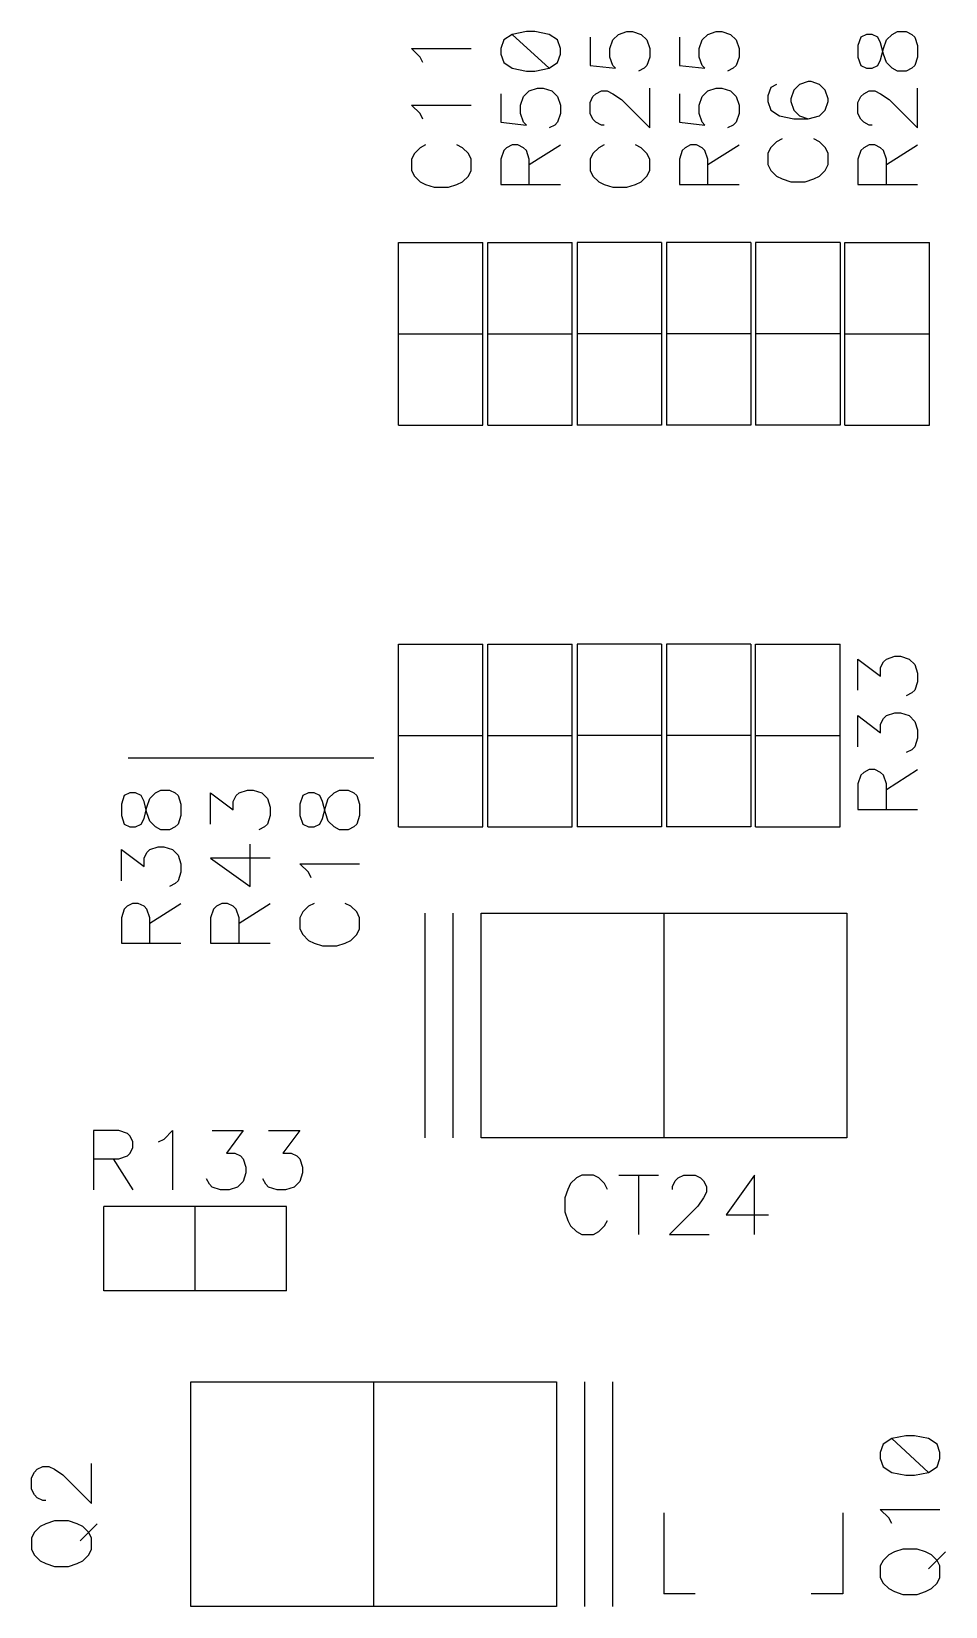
# Model space of a CAD drawing. Extents: x 295 to 953, y 10 to 290.
# Drawn here: x 744.39 to 770.39, y 125.85 to 170.68 of the extents above; entities that cross this region are included whole.
import ezdxf

# ---------------------------------------------------------------- set-up
doc = ezdxf.new("R2010")
doc.units = 0
doc.header["$LTSCALE"] = 5
doc.header["$MEASUREMENT"] = 0
doc.layers.add('130409_DV-DPH-A6_BSK', color=2, linetype='CONTINUOUS')

msp = doc.modelspace()

# ---------------------------------------------------------------- linework, layer by layer
at = {"layer": '130409_DV-DPH-A6_BSK', "color": 7}
for p, q in [((757.82, 170.442), (757.739, 170.198)), ((758.059, 170.599), (757.82, 170.442)), ((758.466, 170.681), (758.059, 170.599)), ((758.059, 170.599), (759.111, 169.634)), ((758.709, 170.681), (758.466, 170.681)), ((759.111, 170.599), (758.709, 170.681)), ((759.355, 170.442), (759.111, 170.599)), ((759.436, 170.198), (759.355, 170.442)), ((760.279, 170.523), (760.279, 169.715)), ((760.843, 170.198), (760.924, 170.442)), ((760.924, 170.442), (761.087, 170.599)), ((761.087, 170.599), (761.326, 170.681)), ((761.326, 170.681), (761.488, 170.681)), ((761.488, 170.681), (761.732, 170.599)), ((761.732, 170.599), (761.895, 170.442)), ((761.895, 170.442), (761.976, 170.198)), ((762.819, 170.523), (762.819, 169.715)), ((763.383, 170.198), (763.464, 170.442)), ((763.464, 170.442), (763.627, 170.599)), ((763.627, 170.599), (763.866, 170.681)), ((763.866, 170.681), (764.028, 170.681)), ((764.028, 170.681), (764.272, 170.599)), ((764.272, 170.599), (764.435, 170.442)), ((764.435, 170.442), (764.516, 170.198)), ((767.98, 170.523), (767.899, 170.279)), ((768.143, 170.599), (767.98, 170.523)), ((768.3, 170.599), (768.143, 170.599)), ((768.463, 170.523), (768.3, 170.599)), ((768.544, 170.36), (768.463, 170.523)), ((768.626, 170.035), (768.544, 170.36)), ((768.626, 170.198), (768.707, 170.442)), ((768.707, 170.442), (768.869, 170.599)), ((768.869, 170.599), (769.027, 170.681)), ((769.027, 170.681), (769.271, 170.681)), ((769.271, 170.681), (769.433, 170.599)), ((769.433, 170.599), (769.515, 170.523)), ((769.515, 170.523), (769.596, 170.279)), ((755.443, 169.954), (755.199, 170.198)), ((755.199, 170.198), (756.896, 170.198)), ((755.519, 169.797), (755.443, 169.954)), ((757.739, 170.198), (757.739, 170.035)), ((757.739, 170.035), (757.82, 169.797)), ((759.355, 169.797), (759.436, 170.035)), ((759.436, 170.035), (759.436, 170.198)), ((760.843, 169.954), (760.843, 170.198)), ((760.924, 169.715), (760.843, 169.954)), ((761.976, 169.954), (761.895, 169.715)), ((761.976, 170.198), (761.976, 169.954)), ((763.383, 169.954), (763.383, 170.198)), ((763.464, 169.715), (763.383, 169.954)), ((764.516, 169.954), (764.435, 169.715)), ((764.516, 170.198), (764.516, 169.954)), ((767.899, 170.279), (767.899, 169.954)), ((767.899, 169.954), (767.98, 169.715)), ((768.544, 169.873), (768.626, 170.198)), ((768.707, 169.797), (768.626, 170.035)), ((769.596, 169.954), (769.515, 169.715)), ((769.596, 170.279), (769.596, 169.954)), ((757.82, 169.797), (758.059, 169.634)), ((758.059, 169.634), (758.466, 169.553)), ((758.466, 169.553), (758.709, 169.553)), ((758.709, 169.553), (759.111, 169.634)), ((759.111, 169.634), (759.355, 169.797)), ((760.279, 169.715), (761.006, 169.634)), ((761.006, 169.634), (760.924, 169.715)), ((761.813, 169.634), (761.651, 169.553)), ((761.895, 169.715), (761.813, 169.634)), ((762.819, 169.715), (763.546, 169.634)), ((763.546, 169.634), (763.464, 169.715)), ((764.353, 169.634), (764.191, 169.553)), ((764.435, 169.715), (764.353, 169.634)), ((767.98, 169.715), (768.143, 169.634)), ((768.143, 169.634), (768.3, 169.634)), ((768.3, 169.634), (768.463, 169.715)), ((768.463, 169.715), (768.544, 169.873)), ((768.869, 169.634), (768.707, 169.797)), ((769.027, 169.553), (768.869, 169.634)), ((769.271, 169.553), (769.027, 169.553)), ((769.433, 169.634), (769.271, 169.553)), ((769.515, 169.715), (769.433, 169.634)), ((758.547, 168.989), (758.786, 169.07)), ((758.786, 169.07), (758.948, 169.07)), ((758.948, 169.07), (759.192, 168.989)), ((761.976, 167.937), (761.976, 169.07)), ((763.627, 168.989), (763.866, 169.07)), ((763.866, 169.07), (764.028, 169.07)), ((764.028, 169.07), (764.272, 168.989)), ((765.42, 169.09), (765.339, 168.847)), ((765.583, 169.172), (765.42, 169.09)), ((766.07, 169.009), (765.989, 168.765)), ((766.233, 169.172), (766.07, 169.009)), ((766.482, 169.253), (766.233, 169.172)), ((766.563, 169.253), (766.482, 169.253)), ((766.807, 169.172), (766.563, 169.253)), ((766.969, 169.009), (766.807, 169.172)), ((767.051, 168.765), (766.969, 169.009)), ((769.596, 167.937), (769.596, 169.07)), ((755.443, 168.344), (755.199, 168.582)), ((755.199, 168.582), (756.896, 168.582)), ((757.739, 168.908), (757.739, 168.1)), ((758.303, 168.582), (758.384, 168.826)), ((758.303, 168.344), (758.303, 168.582)), ((758.384, 168.826), (758.547, 168.989)), ((759.192, 168.989), (759.355, 168.826)), ((759.355, 168.826), (759.436, 168.582)), ((759.436, 168.582), (759.436, 168.344)), ((760.279, 168.664), (760.36, 168.826)), ((760.279, 168.344), (760.279, 168.664)), ((760.36, 168.826), (760.442, 168.908)), ((760.442, 168.908), (760.599, 168.989)), ((760.599, 168.989), (760.762, 168.989)), ((760.762, 168.989), (760.924, 168.908)), ((760.924, 168.908), (761.168, 168.745)), ((761.168, 168.745), (761.976, 167.937)), ((762.819, 168.908), (762.819, 168.1)), ((763.383, 168.582), (763.464, 168.826)), ((763.383, 168.344), (763.383, 168.582)), ((763.464, 168.826), (763.627, 168.989)), ((764.272, 168.989), (764.435, 168.826)), ((764.435, 168.826), (764.516, 168.582)), ((764.516, 168.582), (764.516, 168.344)), ((765.339, 168.847), (765.339, 168.684)), ((765.339, 168.684), (765.42, 168.44)), ((765.989, 168.765), (765.989, 168.684)), ((765.989, 168.684), (766.07, 168.44)), ((766.969, 168.44), (767.051, 168.684)), ((767.051, 168.684), (767.051, 168.765)), ((767.899, 168.664), (767.98, 168.826)), ((767.899, 168.344), (767.899, 168.664)), ((767.98, 168.826), (768.062, 168.908)), ((768.062, 168.908), (768.219, 168.989)), ((768.219, 168.989), (768.382, 168.989)), ((768.382, 168.989), (768.544, 168.908)), ((768.544, 168.908), (768.788, 168.745)), ((768.788, 168.745), (769.596, 167.937)), ((755.519, 168.181), (755.443, 168.344)), ((757.739, 168.1), (758.466, 168.019)), ((758.384, 168.1), (758.303, 168.344)), ((758.466, 168.019), (758.384, 168.1)), ((759.355, 168.1), (759.273, 168.019)), ((759.436, 168.344), (759.355, 168.1)), ((760.36, 168.181), (760.279, 168.344)), ((760.442, 168.1), (760.36, 168.181)), ((760.599, 168.019), (760.442, 168.1)), ((762.819, 168.1), (763.546, 168.019)), ((763.464, 168.1), (763.383, 168.344)), ((763.546, 168.019), (763.464, 168.1)), ((764.435, 168.1), (764.353, 168.019)), ((764.516, 168.344), (764.435, 168.1)), ((765.42, 168.44), (765.664, 168.278)), ((765.664, 168.278), (766.07, 168.196)), ((766.07, 168.44), (766.233, 168.278)), ((766.07, 168.196), (766.482, 168.196)), ((766.233, 168.278), (766.482, 168.196)), ((766.482, 168.196), (766.807, 168.278)), ((766.807, 168.278), (766.969, 168.44)), ((767.98, 168.181), (767.899, 168.344)), ((768.062, 168.1), (767.98, 168.181)), ((768.219, 168.019), (768.062, 168.1)), ((759.273, 168.019), (759.111, 167.937)), ((760.68, 168.019), (760.599, 168.019)), ((764.353, 168.019), (764.191, 167.937)), ((768.3, 168.019), (768.219, 168.019)), ((755.28, 167.211), (755.199, 167.048)), ((755.443, 167.373), (755.28, 167.211)), ((755.6, 167.455), (755.443, 167.373)), ((756.652, 167.373), (756.489, 167.455)), ((756.815, 167.211), (756.652, 167.373)), ((756.896, 167.048), (756.815, 167.211)), ((757.82, 167.292), (757.739, 167.048)), ((757.902, 167.373), (757.82, 167.292)), ((758.059, 167.455), (757.902, 167.373)), ((758.222, 167.455), (758.059, 167.455)), ((758.384, 167.373), (758.222, 167.455)), ((758.466, 167.292), (758.384, 167.373)), ((758.547, 167.048), (758.466, 167.292)), ((758.547, 166.891), (759.436, 167.455)), ((760.36, 167.211), (760.279, 167.048)), ((760.523, 167.373), (760.36, 167.211)), ((760.68, 167.455), (760.523, 167.373)), ((761.732, 167.373), (761.569, 167.455)), ((761.895, 167.211), (761.732, 167.373)), ((761.976, 167.048), (761.895, 167.211)), ((762.9, 167.292), (762.819, 167.048)), ((762.982, 167.373), (762.9, 167.292)), ((763.139, 167.455), (762.982, 167.373)), ((763.302, 167.455), (763.139, 167.455)), ((763.464, 167.373), (763.302, 167.455)), ((763.546, 167.292), (763.464, 167.373)), ((763.627, 167.048), (763.546, 167.292)), ((763.627, 166.891), (764.516, 167.455)), ((765.42, 167.379), (765.339, 167.216)), ((765.339, 167.216), (765.339, 166.891)), ((765.583, 167.541), (765.42, 167.379)), ((765.745, 167.622), (765.583, 167.541)), ((766.807, 167.541), (766.644, 167.622)), ((766.969, 167.379), (766.807, 167.541)), ((767.051, 167.216), (766.969, 167.379)), ((767.051, 166.891), (767.051, 167.216)), ((767.98, 167.292), (767.899, 167.048)), ((768.062, 167.373), (767.98, 167.292)), ((768.219, 167.455), (768.062, 167.373)), ((768.382, 167.455), (768.219, 167.455)), ((768.544, 167.373), (768.382, 167.455)), ((768.626, 167.292), (768.544, 167.373)), ((768.707, 167.048), (768.626, 167.292)), ((768.707, 166.891), (769.596, 167.455)), ((755.199, 167.048), (755.199, 166.728)), ((756.896, 166.728), (756.896, 167.048)), ((757.739, 167.048), (757.739, 166.322)), ((758.547, 166.322), (758.547, 167.048)), ((760.279, 167.048), (760.279, 166.728)), ((761.976, 166.728), (761.976, 167.048)), ((762.819, 167.048), (762.819, 166.322)), ((763.627, 166.322), (763.627, 167.048)), ((765.339, 166.891), (765.42, 166.728)), ((766.969, 166.728), (767.051, 166.891)), ((767.899, 167.048), (767.899, 166.322)), ((768.707, 166.322), (768.707, 167.048)), ((755.199, 166.728), (755.28, 166.566)), ((755.28, 166.566), (755.443, 166.403)), ((755.443, 166.403), (755.6, 166.322)), ((755.6, 166.322), (755.844, 166.246)), ((756.246, 166.246), (756.489, 166.322)), ((756.489, 166.322), (756.652, 166.403)), ((756.652, 166.403), (756.815, 166.566)), ((756.815, 166.566), (756.896, 166.728)), ((757.739, 166.322), (759.436, 166.322)), ((760.279, 166.728), (760.36, 166.566)), ((760.36, 166.566), (760.523, 166.403)), ((760.523, 166.403), (760.68, 166.322)), ((760.68, 166.322), (760.924, 166.246)), ((761.326, 166.246), (761.569, 166.322)), ((761.569, 166.322), (761.732, 166.403)), ((761.732, 166.403), (761.895, 166.566)), ((761.895, 166.566), (761.976, 166.728)), ((762.819, 166.322), (764.516, 166.322)), ((765.42, 166.728), (765.583, 166.566)), ((765.583, 166.566), (765.745, 166.484)), ((765.745, 166.484), (765.989, 166.403)), ((765.989, 166.403), (766.4, 166.403)), ((766.4, 166.403), (766.644, 166.484)), ((766.644, 166.484), (766.807, 166.566)), ((766.807, 166.566), (766.969, 166.728)), ((767.899, 166.322), (769.596, 166.322)), ((755.844, 166.246), (756.246, 166.246)), ((760.924, 166.246), (761.326, 166.246)), ((754.828, 159.474), (754.828, 164.671)), ((754.828, 164.671), (757.231, 164.671)), ((757.231, 159.474), (757.231, 164.671)), ((757.368, 159.474), (757.368, 164.671)), ((757.368, 164.671), (759.771, 164.671)), ((759.771, 159.474), (759.771, 164.671)), ((759.908, 164.671), (759.908, 159.474)), ((762.311, 164.671), (759.908, 164.671)), ((762.311, 164.671), (762.311, 159.474)), ((762.448, 164.671), (762.448, 159.474)), ((764.851, 164.671), (762.448, 164.671)), ((764.851, 164.671), (764.851, 159.474)), ((764.988, 164.671), (764.988, 159.474)), ((767.391, 164.671), (764.988, 164.671)), ((767.391, 164.671), (767.391, 159.474)), ((767.528, 159.474), (767.528, 164.671)), ((767.528, 164.671), (769.931, 164.671)), ((769.931, 159.474), (769.931, 164.671)), ((754.828, 162.075), (757.231, 162.075)), ((757.368, 162.075), (759.771, 162.075)), ((762.311, 162.075), (759.908, 162.075)), ((764.851, 162.075), (762.448, 162.075)), ((767.391, 162.075), (764.988, 162.075)), ((767.528, 162.075), (769.931, 162.075)), ((754.828, 159.474), (757.231, 159.474)), ((757.368, 159.474), (759.771, 159.474)), ((762.311, 159.474), (759.908, 159.474)), ((764.851, 159.474), (762.448, 159.474)), ((767.391, 159.474), (764.988, 159.474)), ((767.528, 159.474), (769.931, 159.474)), ((754.828, 148.044), (754.828, 153.241)), ((754.828, 153.241), (757.231, 153.241)), ((757.231, 148.044), (757.231, 153.241)), ((757.368, 148.044), (757.368, 153.241)), ((757.368, 153.241), (759.771, 153.241)), ((759.771, 148.044), (759.771, 153.241)), ((759.908, 153.241), (759.908, 148.044)), ((762.311, 153.241), (759.908, 153.241)), ((762.311, 153.241), (762.311, 148.044)), ((762.448, 153.241), (762.448, 148.044)), ((764.851, 153.241), (762.448, 153.241)), ((764.851, 153.241), (764.851, 148.044)), ((764.988, 148.044), (764.988, 153.241)), ((764.988, 153.241), (767.391, 153.241)), ((767.391, 148.044), (767.391, 153.241)), ((768.707, 152.819), (768.946, 152.901)), ((768.946, 152.901), (769.108, 152.901)), ((769.108, 152.901), (769.352, 152.819)), ((767.899, 151.935), (767.899, 152.819)), ((767.899, 152.819), (768.544, 152.337)), ((768.544, 152.58), (768.626, 152.743)), ((768.544, 152.337), (768.544, 152.58)), ((768.626, 152.743), (768.707, 152.819)), ((769.352, 152.819), (769.515, 152.662)), ((769.515, 152.662), (769.596, 152.418)), ((769.596, 152.418), (769.596, 152.174)), ((769.596, 152.174), (769.515, 151.935)), ((769.433, 151.854), (769.271, 151.773)), ((769.515, 151.935), (769.433, 151.854)), ((767.899, 150.32), (767.899, 151.209)), ((767.899, 151.209), (768.544, 150.721)), ((768.544, 150.965), (768.626, 151.128)), ((768.626, 151.128), (768.707, 151.209)), ((768.707, 151.209), (768.946, 151.29)), ((768.946, 151.29), (769.108, 151.29)), ((769.108, 151.29), (769.352, 151.209)), ((769.352, 151.209), (769.515, 151.046)), ((754.828, 150.645), (757.231, 150.645)), ((757.368, 150.645), (759.771, 150.645)), ((762.311, 150.645), (759.908, 150.645)), ((764.851, 150.645), (762.448, 150.645)), ((764.988, 150.645), (767.391, 150.645)), ((768.544, 150.721), (768.544, 150.965)), ((769.515, 151.046), (769.596, 150.802)), ((769.596, 150.802), (769.596, 150.564)), ((769.433, 150.239), (769.271, 150.157)), ((769.515, 150.32), (769.433, 150.239)), ((769.596, 150.564), (769.515, 150.32)), ((747.137, 150.01), (754.122, 150.01)), ((767.98, 149.512), (767.899, 149.268)), ((768.062, 149.593), (767.98, 149.512)), ((768.219, 149.675), (768.062, 149.593)), ((768.382, 149.675), (768.219, 149.675)), ((768.544, 149.593), (768.382, 149.675)), ((768.626, 149.512), (768.544, 149.593)), ((768.707, 149.268), (768.626, 149.512)), ((768.707, 149.111), (769.596, 149.675)), ((747.025, 148.933), (746.944, 148.689)), ((747.188, 149.009), (747.025, 148.933)), ((747.345, 149.009), (747.188, 149.009)), ((747.508, 148.933), (747.345, 149.009)), ((747.589, 148.77), (747.508, 148.933)), ((747.671, 148.608), (747.752, 148.852)), ((747.752, 148.852), (747.914, 149.009)), ((747.914, 149.009), (748.072, 149.091)), ((748.072, 149.091), (748.316, 149.091)), ((748.316, 149.091), (748.478, 149.009)), ((748.478, 149.009), (748.56, 148.933)), ((748.56, 148.933), (748.641, 148.689)), ((749.484, 148.125), (749.484, 149.009)), ((749.484, 149.009), (750.129, 148.527)), ((750.129, 148.77), (750.211, 148.933)), ((750.211, 148.933), (750.292, 149.009)), ((750.292, 149.009), (750.531, 149.091)), ((750.531, 149.091), (750.693, 149.091)), ((750.693, 149.091), (750.937, 149.009)), ((750.937, 149.009), (751.1, 148.852)), ((751.1, 148.852), (751.181, 148.608)), ((752.105, 148.933), (752.024, 148.689)), ((752.268, 149.009), (752.105, 148.933)), ((752.425, 149.009), (752.268, 149.009)), ((752.588, 148.933), (752.425, 149.009)), ((752.669, 148.77), (752.588, 148.933)), ((752.751, 148.608), (752.832, 148.852)), ((752.832, 148.852), (752.994, 149.009)), ((752.994, 149.009), (753.152, 149.091)), ((753.152, 149.091), (753.396, 149.091)), ((753.396, 149.091), (753.558, 149.009)), ((753.558, 149.009), (753.64, 148.933)), ((753.64, 148.933), (753.721, 148.689)), ((767.899, 149.268), (767.899, 148.542)), ((768.707, 148.542), (768.707, 149.268)), ((746.944, 148.689), (746.944, 148.364)), ((747.671, 148.445), (747.589, 148.77)), ((747.589, 148.283), (747.671, 148.608)), ((747.752, 148.207), (747.671, 148.445)), ((748.641, 148.689), (748.641, 148.364)), ((750.129, 148.527), (750.129, 148.77)), ((751.181, 148.608), (751.181, 148.364)), ((752.024, 148.689), (752.024, 148.364)), ((752.751, 148.445), (752.669, 148.77)), ((752.669, 148.283), (752.751, 148.608)), ((752.832, 148.207), (752.751, 148.445)), ((753.721, 148.689), (753.721, 148.364)), ((767.899, 148.542), (769.596, 148.542)), ((746.944, 148.364), (747.025, 148.125)), ((747.025, 148.125), (747.188, 148.044)), ((747.188, 148.044), (747.345, 148.044)), ((747.345, 148.044), (747.508, 148.125)), ((747.508, 148.125), (747.589, 148.283)), ((747.914, 148.044), (747.752, 148.207)), ((748.072, 147.963), (747.914, 148.044)), ((748.316, 147.963), (748.072, 147.963)), ((748.478, 148.044), (748.316, 147.963)), ((748.56, 148.125), (748.478, 148.044)), ((748.641, 148.364), (748.56, 148.125)), ((751.018, 148.044), (750.856, 147.963)), ((751.1, 148.125), (751.018, 148.044)), ((751.181, 148.364), (751.1, 148.125)), ((752.024, 148.364), (752.105, 148.125)), ((752.105, 148.125), (752.268, 148.044)), ((752.268, 148.044), (752.425, 148.044)), ((752.425, 148.044), (752.588, 148.125)), ((752.588, 148.125), (752.669, 148.283)), ((752.994, 148.044), (752.832, 148.207)), ((753.152, 147.963), (752.994, 148.044)), ((753.396, 147.963), (753.152, 147.963)), ((753.558, 148.044), (753.396, 147.963)), ((753.64, 148.125), (753.558, 148.044)), ((753.721, 148.364), (753.64, 148.125)), ((754.828, 148.044), (757.231, 148.044)), ((757.368, 148.044), (759.771, 148.044)), ((762.311, 148.044), (759.908, 148.044)), ((764.851, 148.044), (762.448, 148.044)), ((764.988, 148.044), (767.391, 148.044)), ((747.752, 147.399), (747.991, 147.48)), ((747.991, 147.48), (748.153, 147.48)), ((748.153, 147.48), (748.397, 147.399)), ((750.612, 146.347), (750.612, 147.556)), ((746.944, 146.51), (746.944, 147.399)), ((746.944, 147.399), (747.589, 146.911)), ((747.589, 147.155), (747.671, 147.318)), ((747.589, 146.911), (747.589, 147.155)), ((747.671, 147.318), (747.752, 147.399)), ((748.397, 147.399), (748.56, 147.236)), ((748.56, 147.236), (748.641, 146.992)), ((751.181, 147.155), (749.484, 147.155)), ((749.484, 147.155), (750.612, 146.347)), ((748.641, 146.754), (748.56, 146.51)), ((748.641, 146.992), (748.641, 146.754)), ((752.268, 146.754), (752.024, 146.992)), ((752.024, 146.992), (753.721, 146.992)), ((752.344, 146.591), (752.268, 146.754)), ((748.478, 146.429), (748.316, 146.347)), ((748.56, 146.51), (748.478, 146.429)), ((747.025, 145.702), (746.944, 145.458)), ((747.107, 145.783), (747.025, 145.702)), ((747.264, 145.865), (747.107, 145.783)), ((747.427, 145.865), (747.264, 145.865)), ((747.589, 145.783), (747.427, 145.865)), ((747.671, 145.702), (747.589, 145.783)), ((747.752, 145.458), (747.671, 145.702)), ((747.752, 145.301), (748.641, 145.865)), ((749.565, 145.702), (749.484, 145.458)), ((749.647, 145.783), (749.565, 145.702)), ((749.804, 145.865), (749.647, 145.783)), ((749.967, 145.865), (749.804, 145.865)), ((750.129, 145.783), (749.967, 145.865)), ((750.211, 145.702), (750.129, 145.783)), ((750.292, 145.458), (750.211, 145.702)), ((750.292, 145.301), (751.181, 145.865)), ((752.268, 145.783), (752.105, 145.621)), ((752.425, 145.865), (752.268, 145.783)), ((753.477, 145.783), (753.314, 145.865)), ((753.64, 145.621), (753.477, 145.783)), ((746.944, 145.458), (746.944, 144.732)), ((747.752, 144.732), (747.752, 145.458)), ((749.484, 145.458), (749.484, 144.732)), ((750.292, 144.732), (750.292, 145.458)), ((752.105, 145.621), (752.024, 145.458)), ((752.024, 145.458), (752.024, 145.138)), ((753.721, 145.458), (753.64, 145.621)), ((753.721, 145.138), (753.721, 145.458)), ((755.58, 145.585), (755.58, 139.19)), ((756.378, 145.585), (756.378, 139.19)), ((757.18, 145.585), (767.579, 145.585)), ((757.18, 139.19), (757.18, 145.585)), ((762.377, 145.585), (762.377, 139.19)), ((767.579, 145.585), (767.579, 139.19)), ((752.024, 145.138), (752.105, 144.976)), ((752.105, 144.976), (752.268, 144.813)), ((752.268, 144.813), (752.425, 144.732)), ((753.314, 144.732), (753.477, 144.813)), ((753.477, 144.813), (753.64, 144.976)), ((753.64, 144.976), (753.721, 145.138)), ((746.944, 144.732), (748.641, 144.732)), ((749.484, 144.732), (751.181, 144.732)), ((752.425, 144.732), (752.669, 144.656)), ((752.669, 144.656), (753.071, 144.656)), ((753.071, 144.656), (753.314, 144.732)), ((746.873, 139.398), (746.152, 139.398)), ((746.152, 139.398), (746.152, 137.711)), ((747.117, 139.317), (746.873, 139.398)), ((747.198, 139.24), (747.117, 139.317)), ((747.274, 139.078), (747.198, 139.24)), ((747.274, 138.915), (747.274, 139.078)), ((748.001, 139.078), (748.158, 139.159)), ((748.158, 139.159), (748.402, 139.398)), ((748.402, 139.398), (748.402, 137.711)), ((749.525, 139.398), (750.409, 139.398)), ((750.409, 139.398), (749.931, 138.758)), ((751.135, 139.398), (752.019, 139.398)), ((752.019, 139.398), (751.536, 138.758)), ((767.579, 139.19), (757.18, 139.19)), ((746.152, 138.595), (746.873, 138.595)), ((746.715, 138.595), (747.274, 137.711)), ((746.873, 138.595), (747.117, 138.677)), ((747.117, 138.677), (747.198, 138.758)), ((747.198, 138.758), (747.274, 138.915)), ((749.931, 138.758), (750.17, 138.758)), ((750.17, 138.758), (750.332, 138.677)), ((750.332, 138.677), (750.409, 138.595)), ((750.409, 138.595), (750.49, 138.356)), ((751.536, 138.758), (751.775, 138.758)), ((751.775, 138.758), (751.938, 138.677)), ((751.938, 138.677), (752.019, 138.595)), ((752.019, 138.595), (752.1, 138.356)), ((750.49, 138.194), (750.409, 137.95)), ((750.49, 138.356), (750.49, 138.194)), ((752.1, 138.194), (752.019, 137.95)), ((752.1, 138.356), (752.1, 138.194)), ((760.045, 138.133), (759.888, 138.052)), ((760.371, 138.133), (760.045, 138.133)), ((760.528, 138.052), (760.371, 138.133)), ((761.092, 138.133), (762.22, 138.133)), ((761.656, 138.133), (761.656, 136.441)), ((762.784, 138.052), (762.941, 138.133)), ((762.941, 138.133), (763.266, 138.133)), ((763.266, 138.133), (763.424, 138.052)), ((764.953, 138.133), (764.15, 137.005)), ((764.953, 136.441), (764.953, 138.133)), ((749.449, 137.874), (749.367, 138.031)), ((749.525, 137.793), (749.449, 137.874)), ((749.769, 137.711), (749.525, 137.793)), ((750.007, 137.711), (749.769, 137.711)), ((750.251, 137.793), (750.007, 137.711)), ((750.409, 137.95), (750.251, 137.793)), ((751.054, 137.874), (750.973, 138.031)), ((751.135, 137.793), (751.054, 137.874)), ((751.374, 137.711), (751.135, 137.793)), ((751.618, 137.711), (751.374, 137.711)), ((751.856, 137.793), (751.618, 137.711)), ((752.019, 137.95), (751.856, 137.793)), ((759.644, 137.727), (759.563, 137.488)), ((759.725, 137.889), (759.644, 137.727)), ((759.888, 138.052), (759.725, 137.889)), ((760.691, 137.889), (760.528, 138.052)), ((760.772, 137.727), (760.691, 137.889)), ((762.621, 137.808), (762.702, 137.97)), ((762.621, 137.727), (762.621, 137.808)), ((762.702, 137.97), (762.784, 138.052)), ((763.424, 138.052), (763.505, 137.97)), ((763.505, 137.97), (763.586, 137.808)), ((763.586, 137.65), (763.505, 137.488)), ((763.586, 137.808), (763.586, 137.65)), ((751.643, 137.239), (746.446, 137.239)), ((746.446, 134.836), (746.446, 137.239)), ((749.042, 134.836), (749.042, 137.239)), ((751.643, 134.836), (751.643, 137.239)), ((759.563, 137.488), (759.563, 137.086)), ((763.342, 137.244), (762.54, 136.441)), ((763.505, 137.488), (763.342, 137.244)), ((759.563, 137.086), (759.644, 136.843)), ((759.644, 136.843), (759.725, 136.685)), ((760.691, 136.685), (760.772, 136.843)), ((764.15, 137.005), (765.354, 137.005)), ((759.725, 136.685), (759.888, 136.523)), ((759.888, 136.523), (760.045, 136.441)), ((760.045, 136.441), (760.371, 136.441)), ((760.371, 136.441), (760.528, 136.523)), ((760.528, 136.523), (760.691, 136.685)), ((762.54, 136.441), (763.667, 136.441)), ((751.643, 134.836), (746.446, 134.836)), ((748.925, 125.855), (748.925, 132.25)), ((748.925, 132.25), (759.324, 132.25)), ((754.122, 125.855), (754.122, 132.25)), ((759.324, 132.25), (759.324, 125.855)), ((760.127, 125.855), (760.127, 132.25)), ((760.924, 125.855), (760.924, 132.25)), ((768.615, 130.472), (768.534, 130.234)), ((768.859, 130.635), (768.615, 130.472)), ((769.261, 130.716), (768.859, 130.635)), ((768.859, 130.635), (769.906, 129.67)), ((769.504, 130.716), (769.261, 130.716)), ((769.906, 130.635), (769.504, 130.716)), ((770.15, 130.472), (769.906, 130.635)), ((770.231, 130.234), (770.15, 130.472)), ((768.534, 130.234), (768.534, 130.071)), ((768.534, 130.071), (768.615, 129.827)), ((770.15, 129.827), (770.231, 130.071)), ((770.231, 130.071), (770.231, 130.234)), ((744.389, 129.517), (744.47, 129.68)), ((744.47, 129.68), (744.551, 129.761)), ((744.551, 129.761), (744.714, 129.842)), ((744.714, 129.842), (744.877, 129.842)), ((744.877, 129.842), (745.039, 129.761)), ((745.039, 129.761), (745.283, 129.599)), ((745.283, 129.599), (746.096, 128.786)), ((746.096, 128.786), (746.096, 129.924)), ((768.615, 129.827), (768.859, 129.67)), ((768.859, 129.67), (769.261, 129.588)), ((769.261, 129.588), (769.504, 129.588)), ((769.504, 129.588), (769.906, 129.67)), ((769.906, 129.67), (770.15, 129.827)), ((744.389, 129.192), (744.389, 129.517)), ((744.47, 129.03), (744.389, 129.192)), ((744.551, 128.948), (744.47, 129.03)), ((744.714, 128.867), (744.551, 128.948)), ((744.795, 128.867), (744.714, 128.867)), ((744.795, 128.212), (744.633, 128.13)), ((745.039, 128.293), (744.795, 128.212)), ((745.445, 128.293), (745.039, 128.293)), ((745.689, 128.212), (745.445, 128.293)), ((745.852, 128.13), (745.689, 128.212)), ((745.771, 127.724), (746.258, 128.212)), ((762.372, 128.517), (762.372, 126.215)), ((767.467, 128.517), (767.467, 126.215)), ((768.778, 128.379), (768.534, 128.618)), ((768.534, 128.618), (770.231, 128.618)), ((768.859, 128.217), (768.778, 128.379)), ((744.47, 127.968), (744.389, 127.805)), ((744.389, 127.805), (744.389, 127.48)), ((744.633, 128.13), (744.47, 127.968)), ((746.014, 127.968), (745.852, 128.13)), ((746.096, 127.805), (746.014, 127.968)), ((746.096, 127.48), (746.096, 127.805)), ((744.389, 127.48), (744.47, 127.318)), ((744.47, 127.318), (744.633, 127.155)), ((745.852, 127.155), (746.014, 127.318)), ((746.014, 127.318), (746.096, 127.48)), ((768.778, 127.328), (768.615, 127.165)), ((768.935, 127.409), (768.778, 127.328)), ((769.179, 127.49), (768.935, 127.409)), ((769.586, 127.49), (769.179, 127.49)), ((769.824, 127.409), (769.586, 127.49)), ((769.987, 127.328), (769.824, 127.409)), ((769.906, 126.926), (770.388, 127.409)), ((770.15, 127.165), (769.987, 127.328)), ((744.633, 127.155), (744.795, 127.074)), ((744.795, 127.074), (745.039, 126.993)), ((745.039, 126.993), (745.445, 126.993)), ((745.445, 126.993), (745.689, 127.074)), ((745.689, 127.074), (745.852, 127.155)), ((768.615, 127.165), (768.534, 127.008)), ((768.534, 127.008), (768.534, 126.683)), ((770.231, 127.008), (770.15, 127.165)), ((770.231, 126.683), (770.231, 127.008)), ((768.534, 126.683), (768.615, 126.52)), ((768.615, 126.52), (768.778, 126.363)), ((769.987, 126.363), (770.15, 126.52)), ((770.15, 126.52), (770.231, 126.683)), ((763.271, 126.215), (762.372, 126.215)), ((767.467, 126.215), (766.568, 126.215)), ((768.778, 126.363), (768.935, 126.281)), ((768.935, 126.281), (769.179, 126.2)), ((769.179, 126.2), (769.586, 126.2)), ((769.586, 126.2), (769.824, 126.281)), ((769.824, 126.281), (769.987, 126.363)), ((759.324, 125.855), (748.925, 125.855))]:
    msp.add_line(p, q, dxfattribs=at)

doc.saveas('drawing.dxf')
